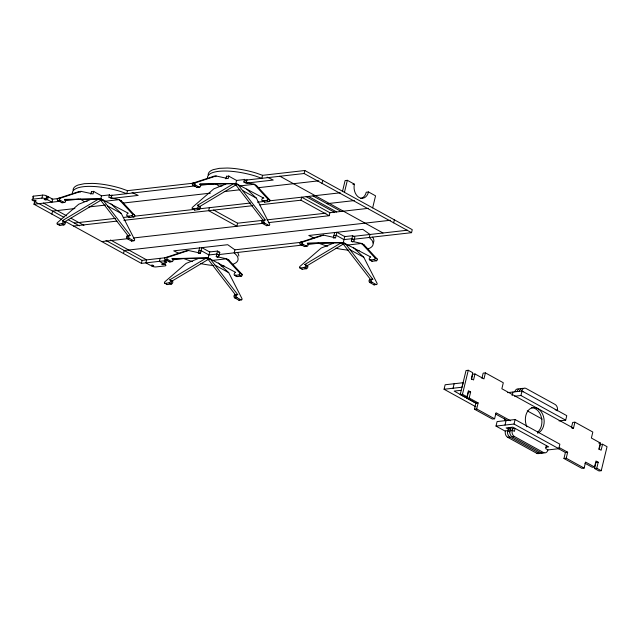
<?xml version="1.0" encoding="UTF-8"?>
<svg xmlns="http://www.w3.org/2000/svg" width="639" height="639" viewBox="0 0 639 639"><rect width="100%" height="100%" fill="white"/><g stroke="black" fill="none" stroke-linecap="round" stroke-linejoin="round"><path stroke-width="0.96" d="M38.468 203.713L33.995 201.253L36.247 200.997L35.121 200.374L32.877 200.638A3.259 1.03 13.6 0 1 32.885 199.144L33.611 196.141L42.621 195.119A3.259 1.03 13.6 0 1 47.11 196.093L46.383 199.096L44.131 199.352L45.249 199.967L47.502 199.711L51.975 202.18L52.702 199.176L48.229 196.708L45.976 196.964M61.424 219.345L33.963 204.224L34.69 201.221M32.885 199.144L41.894 198.122L42.621 195.119M47.502 199.711L48.229 196.708M51.871 214.089L52.598 211.086L74.907 208.546M90.826 194.224L91.489 191.484M93.741 191.229L93.078 193.968L81.065 191.357L78.813 191.612L57.462 198.625A1.054 0.759 83.5 0 0 57.734 200.422L61.791 202.659L64.044 202.403A1.629 1.166 83.5 0 0 65.529 201.517A1.629 1.166 83.5 0 0 64.771 199.4L100.786 198.809L128.263 213.21A1.629 1.006 -61.2 0 0 126.77 214.84A1.629 1.006 -61.2 0 0 127.536 216.214L129.773 217.444L133.855 216.98A1.054 0.655 -61.2 0 0 134.837 215.455L121.394 200.87L119.158 199.64L108.79 197.387L109.453 194.647M64.459 199.624L98.534 199.064L100.786 198.809L101.513 195.806L109.389 194.911L111.625 196.141M111.026 198.617L111.913 194.967M195.326 182.962L127.488 190.67L126.762 193.673L120.42 191.42A39.075 12.333 13.6 0 0 72.359 193.194M123.495 253.531L124.222 250.528L390.461 220.255M64.898 221.262L141.395 263.388L142.122 260.385L165.996 257.669M160.133 258.34L159.407 261.343L163.88 263.803L164.606 260.8M110.483 239.968L146.627 259.873L145.9 262.877L150.373 265.345L152.625 265.081L153.743 265.704L151.499 265.96A3.259 1.03 13.6 0 0 155.988 266.934L164.99 265.912A3.259 1.03 13.6 0 0 165.006 264.418L165.733 261.415L164.231 261.591M198.473 252.469L199.584 247.9M209.384 207.683L208.657 210.686L236.853 226.214L237.58 223.211L263.108 220.311L235.839 184.935L233.602 183.705L199.528 184.264M198.258 253.387L200.51 253.132L201.836 247.644L209.664 251.958L217.548 251.063L219.784 252.301L218.682 256.862M225.894 178.864L226.557 176.124M171.883 258.779L208.21 257.964L209.768 251.534M228.81 175.869L228.147 178.608L216.142 175.997L213.889 176.252L192.531 183.265A1.054 0.759 83.5 0 0 192.802 185.062L196.868 187.299L199.12 187.043A1.629 1.166 83.5 0 0 200.598 186.157A1.629 1.166 83.5 0 0 199.847 184.04L235.855 183.449L263.851 198.186M217.715 257.365L216.222 256.551L217.548 251.063M225.855 184.08L213.777 188.88L192.323 207.435A1.054 0.655 -61.2 0 0 192.595 208.817L196.684 208.346A1.629 1.006 -61.2 0 0 198.17 206.716A1.629 1.006 -61.2 0 0 197.411 205.343L233.602 183.705L235.855 183.449L236.582 180.446L244.465 179.551L246.702 180.781M246.981 179.607L246.103 183.257L243.858 182.027L244.521 179.287M178.944 253.332L173.696 250.847L227.724 244.705L234.92 249.833L234.193 252.836L236.805 255.512A39.075 12.333 13.6 0 1 232.916 264.266M353.016 239.329L411.54 232.676L412.267 229.673L304.843 170.509L262.565 175.318L261.838 178.321L255.496 176.068A39.075 12.333 13.6 0 0 207.435 177.834M245.584 180.166L304.116 173.512L304.843 170.509M259.714 204.879L300.953 200.191L301.68 197.187L329.884 212.715L368.471 208.33M322.016 183.369L322.743 180.366M268.276 222.644L329.157 215.718L329.884 212.715M342.432 191.66L345.108 180.565L347.36 180.31L354.413 184.192A10.256 7.364 83.5 0 0 359.174 197.531A10.256 7.364 83.5 0 0 368.511 191.956L375.556 195.838L372.657 207.851M334.652 232.548L333.326 238.027L335.579 237.772L336.905 232.292L344.74 236.606L352.616 235.711L354.861 236.941L353.75 241.51M344.453 192.323L347.36 180.31M307.926 243.411L343.287 242.612L344.844 236.174M352.784 242.013L351.29 241.191L352.616 235.711M393.64 222.811L394.367 219.808M444.057 389.263L445.143 384.758L463.155 382.713L462.069 387.218L444.057 389.263L475.919 406.811M453.059 388.24L454.153 383.735M470.639 391.987L468.387 392.242L466.933 398.249L469.186 397.993L470.639 391.987L468.403 390.748L466.949 396.755L464.697 397.011L460.224 394.551L466.031 370.524L468.283 370.261L472.764 372.729L471.31 378.735L473.547 379.965L475.001 373.959L483.955 378.895L485.408 372.888L503.308 382.745L501.855 388.752L573.479 428.194L574.932 422.187L592.832 432.044L591.387 438.05L600.333 442.987L598.879 448.993L601.123 450.223L602.577 444.217L607.05 446.677L601.235 470.711L598.983 470.967L594.51 468.499L595.963 462.492L598.216 462.237L596.762 468.243L594.51 468.499M460.224 394.551L462.468 394.295L468.283 370.261M471.502 379.366L472.748 374.214L475.001 373.959M474.434 409.184L475.887 403.177L478.14 402.921L476.686 408.928L474.434 409.184L492.342 419.04L494.594 418.785L496.048 412.778L510.537 420.766M481.91 378.288L483.156 373.144L485.408 372.888M505.473 431.301L496 426.085L497.094 421.58L515.098 419.535L559.876 444.193L558.79 448.698L547.415 449.992M505.01 425.063L506.096 420.558M512.127 395.629L512.997 392.026M507.797 431.397L508.34 429.144L510.593 428.889L509.866 431.892L507.63 430.662L505.377 430.918A4.888 3.507 83.5 0 0 507.646 437.268L536.744 453.291A4.888 3.507 83.5 0 0 539.436 453.283M512.302 430.886L512.845 428.633L515.098 428.378L514.371 431.381L512.135 430.151L509.882 430.406A4.888 3.507 83.5 0 0 512.151 436.756L541.241 452.779A4.888 3.507 83.5 0 0 543.941 452.771M496 426.085L514.012 424.04L515.098 419.535M514.611 396.228L520.913 395.509L522.007 391.004L566.785 415.662L565.691 420.166L559.053 420.917M546.433 445.631L545.706 448.634L547.942 449.872A4.888 3.507 83.5 0 1 543.493 452.524L541.241 452.779M563.957 458.482L565.411 452.476L567.664 452.22L566.21 458.227L563.957 458.482L581.865 468.339L584.118 468.083L585.572 462.077L594.526 467.013L595.979 461.007L598.216 462.237M571.434 427.587L572.68 422.443L574.932 422.187M599.078 449.616L600.325 444.472L602.577 444.217M216.142 175.997L194.783 183.01A1.054 0.759 83.5 0 0 195.055 184.807L199.12 187.043M90.778 199.432L78.701 204.24L57.246 222.787A1.054 0.655 -61.2 0 0 57.526 224.177L61.608 223.706A1.629 1.006 -61.2 0 0 63.093 222.076A1.629 1.006 -61.2 0 0 62.334 220.703L98.534 199.064L100.77 200.295L128.064 235.751L129.565 235.575M62.334 220.703L64.571 221.933L100.77 200.295L103.023 200.039L130.316 235.487A1.629 1.166 83.5 0 0 128.83 236.374A1.629 1.166 83.5 0 0 129.589 238.491L133.647 240.735A1.054 0.759 83.5 0 0 134.621 239.625L121.282 213.498L110.978 203.825M197.411 205.343L199.648 206.581L235.839 184.935L238.091 184.679L265.385 220.136A1.629 1.166 83.5 0 0 263.907 221.022A1.629 1.166 83.5 0 0 264.658 223.139L268.715 225.375A1.054 0.759 83.5 0 0 269.698 224.265L256.359 198.146L246.742 189.112M198.21 258.595L186.133 263.396L164.678 281.951A1.054 0.655 -61.2 0 0 164.958 283.333L169.039 282.869A1.629 1.006 -61.2 0 0 170.525 281.24A1.629 1.006 -61.2 0 0 169.766 279.866L205.966 258.228L208.202 259.458L235.495 294.906L237.748 294.651L210.455 259.202L208.21 257.964L172.203 258.555A1.629 1.166 83.5 0 1 172.961 260.68A1.629 1.166 83.5 0 1 171.476 261.559L169.223 261.814L165.166 259.586A1.054 0.759 83.5 0 1 164.886 257.781L186.245 250.768L188.497 250.512L200.51 253.132M169.766 279.866L172.003 281.096L208.202 259.458L210.455 259.202M333.286 243.235L321.209 248.044L299.747 266.591A1.054 0.655 -61.2 0 0 300.026 267.973L304.116 267.509A1.629 1.006 -61.2 0 0 305.602 265.88A1.629 1.006 -61.2 0 0 304.835 264.506L341.034 242.868L343.271 244.098L370.564 279.547L372.817 279.291L345.523 243.842L343.287 242.612L307.271 243.203A1.629 1.166 83.5 0 1 308.03 245.32A1.629 1.166 83.5 0 1 306.552 246.207L304.3 246.462L300.234 244.226A1.054 0.759 83.5 0 1 299.963 242.429L321.321 235.416L323.566 235.152L335.579 237.772M304.835 264.506L307.079 265.736L343.271 244.098L345.523 243.842M64.044 202.403L59.986 200.167A1.054 0.759 83.5 0 1 59.707 198.37L81.065 191.357M171.476 261.559L167.418 259.33A1.054 0.759 83.5 0 1 167.138 257.525L188.497 250.512M306.552 246.207L302.487 243.97A1.054 0.759 83.5 0 1 302.215 242.173L323.566 235.152M195.063 182.818L192.882 183.058M91.425 191.748L93.677 191.492L101.513 195.806M226.502 176.388L228.746 176.132L236.582 180.446M57.806 198.417L60.058 198.154M51.783 199.28L57.598 198.617M57.734 200.422L59.986 200.167M192.802 185.062L195.055 184.807M33.963 204.224L60.713 201.189M64.595 200.742L79.108 199.096M110.507 195.526L195.582 185.853M200.502 185.294L214.185 183.736M87.112 201.213L84.164 201.549L80.394 199.088M111.673 198.417L138.2 195.406L132.073 192.507M222.188 185.853L219.241 186.189L215.471 183.728M246.75 183.066L273.268 180.046L267.15 177.147M105.363 201.205L119.158 199.64L132.6 214.225A1.054 0.655 -61.2 0 1 131.618 215.75L127.536 216.214M240.432 185.853L254.234 184.28L256.471 185.518L269.906 200.095A1.054 0.655 -61.2 0 1 268.931 201.62L264.842 202.084L262.605 200.854A1.629 1.006 -61.2 0 1 261.846 199.48A1.629 1.006 -61.2 0 1 263.332 197.85M88.749 206.972L105.563 205.063M123.367 203.034L210.399 193.146M224.249 191.564L240.072 189.767M257.876 187.746L318.845 180.813M352.912 184.367L354.413 184.192M262.605 200.854L266.687 200.39L268.931 201.62M74.308 223.043L115.411 218.37M123.327 217.468L128.271 216.909M134.206 216.23L194.544 209.368M199.488 208.809L250.624 202.994M257.493 202.212L264.37 201.429M269.283 200.87L340.275 192.802M57.526 224.177L59.762 225.407L63.844 224.936A1.629 1.006 -61.2 0 0 65.338 223.307A1.629 1.006 -61.2 0 0 64.571 221.933M192.595 208.817L194.839 210.047L198.921 209.584A1.629 1.006 -61.2 0 0 200.406 207.955A1.629 1.006 -61.2 0 0 199.648 206.581M368.511 191.956L366.259 192.211A10.256 7.364 83.5 0 1 360.755 198.465M73.581 226.046L116.961 221.11M123.862 220.327L252.844 205.662M327.04 203.673L354.373 200.566M267.038 219.864L325.954 213.162M101.777 241.574L129.589 238.491M133.327 237.988L264.658 223.139M128.064 235.751A1.629 1.166 83.5 0 0 126.578 236.63A1.629 1.166 83.5 0 0 127.337 238.754L131.394 240.991L133.647 240.735M263.132 220.391A1.629 1.166 83.5 0 0 261.655 221.278A1.629 1.166 83.5 0 0 262.405 223.394L266.471 225.631L268.715 225.375M198.857 250.903L201.109 250.648L208.937 254.961L216.821 254.066L219.057 255.304M333.925 235.551L336.178 235.296L344.014 239.609L351.889 238.714L354.134 239.944M165.237 257.573L167.49 257.317M300.314 242.213L302.567 241.957M234.92 249.833L301.776 242.229M353.734 236.326L407.394 230.224M218.658 252.429L219.784 252.301M165.166 259.586L167.418 259.33M300.234 244.226L302.487 243.97M141.395 263.388L167.945 260.369M172.857 259.809L183.673 258.579L190.015 260.832A39.075 12.333 13.6 0 0 192.651 261.607M217.939 254.681L303.014 245.009M307.934 244.449L318.749 243.227L325.091 245.48A39.075 12.333 13.6 0 0 327.727 246.255M163.88 263.803L161.635 264.059L162.753 264.674L165.006 264.418M212.795 260.369L226.589 258.803L228.826 260.033L242.269 274.618A1.054 0.655 -61.2 0 1 241.286 276.144L237.205 276.607L234.968 275.369A1.629 1.006 -61.2 0 1 234.201 273.995A1.629 1.006 -61.2 0 1 235.687 272.366L208.21 257.964M347.864 245.009L361.666 243.443L363.903 244.673L377.337 259.258A1.054 0.655 -61.2 0 1 376.355 260.784L372.273 261.247L370.037 260.017A1.629 1.006 -61.2 0 1 369.278 258.643A1.629 1.006 -61.2 0 1 370.764 257.014L343.287 242.612M234.968 275.369L239.05 274.914L241.286 276.144M370.037 260.017L374.119 259.554L376.355 260.784M164.958 283.333L167.194 284.571L171.276 284.099A1.629 1.006 -61.2 0 0 172.77 282.47A1.629 1.006 -61.2 0 0 172.003 281.096M300.026 267.973L302.263 269.211L306.353 268.739A1.629 1.006 -61.2 0 0 307.838 267.11A1.629 1.006 -61.2 0 0 307.079 265.736M235.495 294.906A1.629 1.166 83.5 0 0 234.01 295.793A1.629 1.166 83.5 0 0 234.769 297.91L237.021 297.654L241.079 299.891A1.054 0.759 83.5 0 0 242.053 298.78L228.714 272.661L218.41 262.988M370.564 279.547A1.629 1.166 83.5 0 0 369.086 280.433A1.629 1.166 83.5 0 0 369.837 282.55L372.09 282.294L376.147 284.539A1.054 0.759 83.5 0 0 377.13 283.42L363.791 257.301L353.487 247.628M234.769 297.91L238.826 300.146L241.079 299.891M369.837 282.55L373.895 284.794L376.147 284.539M460.911 390.325L454.161 391.092L475.999 403.113M507.598 392.642L522.007 391.004M571.977 428.362L573.479 428.194M507.646 437.268L509.898 437.012L538.996 453.035A4.888 3.507 83.5 0 0 542.08 452.739M512.151 436.756L514.403 436.501L543.493 452.524M545.778 447.196L548.669 446.869L512.861 427.148L506.104 427.914L508.724 429.352M598.831 443.154L600.333 442.987M536.744 453.291L538.996 453.035M594.526 467.013L592.273 467.269L584.949 463.235M243.858 182.027L254.234 184.28L267.669 198.865A1.054 0.655 -61.2 0 1 266.687 200.39M213.889 176.252L215.734 176.652M351.29 241.191L361.666 243.443L375.101 258.028A1.054 0.655 -61.2 0 1 374.119 259.554M362.017 244.266L363.903 244.673M119.509 200.462L121.394 200.87M78.813 191.612L80.658 192.012M216.222 256.551L226.589 258.803L240.032 273.38A1.054 0.655 -61.2 0 1 239.05 274.914M226.941 259.626L228.826 260.033M262.565 175.318L256.223 173.065A39.075 12.333 13.6 0 0 227.308 168.033L219.401 168.329L213.322 169.623A39.075 12.333 13.6 0 0 208.162 174.83M127.488 190.67L121.146 188.417A39.075 12.333 13.6 0 0 92.232 183.393L84.324 183.689L78.246 184.983A39.075 12.333 13.6 0 0 73.086 190.19M314.013 237.972L308.765 235.487L362.792 229.345L369.997 234.473L369.27 237.476L371.882 240.16A39.075 12.333 13.6 0 1 367.992 248.914M304.116 173.512L411.54 232.676M279.834 176.18L383.001 232.995M312.942 195.909L341.138 211.437M308.437 196.421L336.633 211.948M306.185 196.676L334.381 212.204M300.953 200.191L329.157 215.718M245.64 182.027L247.381 182.986M267.493 198.537L269.73 199.775M374.925 257.701L377.162 258.931M235.855 183.449L238.091 184.679M242.644 190.59L256.359 198.146M350.076 249.753L363.791 257.301M213.658 210.031L237.58 223.211M196.684 208.346L198.921 209.584M304.116 267.509L306.353 268.739M523.069 391.923L521.576 391.1A4.888 3.507 83.5 0 1 526.025 388.448L555.123 404.471A4.888 3.507 83.5 0 1 557.392 410.821L555.147 409.591M520.913 395.509L565.691 420.166M527.271 410.845L542.12 419.024M110.563 197.387L112.304 198.346M462.468 394.295L466.949 396.755M469.186 397.993L478.14 402.921M559.141 447.524L567.664 452.22M596.762 468.243L601.235 470.711M132.417 213.897L134.701 215.175M239.849 273.061L242.085 274.291M514.012 424.04L558.79 448.698M466.933 398.249L475.887 403.177M495.497 413.976L507.438 420.55M557.743 448.251L565.411 452.476M131.618 215.75L133.855 216.98M100.786 198.809L103.023 200.039M510.609 427.403L512.845 428.633M476.686 408.928L494.594 418.785M566.21 458.227L584.118 468.083M107.568 205.95L121.282 213.498M215 265.113L228.714 272.661M508.356 427.659L510.593 428.889M43.46 203.058L66.656 215.83M70.993 218.226L83.941 225.351M38.955 203.569L63.892 217.3M68.229 219.696L79.436 225.863M105.978 240.48L142.122 260.385M61.608 223.706L63.844 224.936M169.039 282.869L171.276 284.099M526.919 426.828A13.028 9.353 83.5 0 1 530.338 408.593A13.028 9.353 83.5 0 1 543.462 416.444A13.028 9.353 83.5 0 1 537.495 433.162M514.403 436.501A4.888 3.507 83.5 0 1 512.135 430.151M519.331 391.364A4.888 3.507 83.5 0 1 523.772 388.704M531.504 407.762A13.028 9.353 83.5 0 1 541.401 417.427A13.028 9.353 83.5 0 1 537.511 432.228M509.898 437.012A4.888 3.507 83.5 0 1 507.63 430.662M517.079 391.619A4.888 3.507 83.5 0 1 521.073 388.76M514.826 391.875A4.888 3.507 83.5 0 1 518.365 388.887M505.137 420.781A4.888 3.507 83.5 0 1 504.77 418.92M165.733 261.415A3.259 1.03 13.6 0 1 166.404 262.717M32.916 197.139A3.259 1.03 13.6 0 1 33.611 196.141M41.894 198.122A3.259 1.03 13.6 0 1 46.383 199.096M129.773 217.444A1.629 1.006 -61.2 0 1 128.982 216.805M128.655 216.829A1.629 1.006 -61.2 0 1 127.856 216.19M59.762 225.407A1.054 0.655 -61.2 0 1 59.267 224.521M63.453 221.318A1.629 1.006 -61.2 0 1 64.219 222.691A1.629 1.006 -61.2 0 1 62.726 224.321M63.141 202.14A1.629 1.166 83.5 0 1 61.791 202.659M64.068 202.315A1.629 1.166 83.5 0 1 62.918 202.531M132.353 240.416A1.054 0.759 83.5 0 1 131.394 240.991M128.463 238.619A1.629 1.166 83.5 0 1 127.704 236.502A1.629 1.166 83.5 0 1 129.19 235.615M264.842 202.084A1.629 1.006 -61.2 0 1 264.027 201.093M263.723 201.469A1.629 1.006 -61.2 0 1 262.909 200.478M194.839 210.047A1.054 0.655 -61.2 0 1 194.344 209.161M198.529 205.966A1.629 1.006 -61.2 0 1 199.288 207.34A1.629 1.006 -61.2 0 1 197.802 208.969M198.218 186.78A1.629 1.166 83.5 0 1 196.868 187.299M199.144 186.955A1.629 1.166 83.5 0 1 197.994 187.171M267.429 225.056A1.054 0.759 83.5 0 1 266.471 225.631M263.532 223.267A1.629 1.166 83.5 0 1 262.781 221.15A1.629 1.166 83.5 0 1 264.258 220.263M372.273 261.247A1.629 1.006 -61.2 0 1 371.459 260.257M371.155 260.632A1.629 1.006 -61.2 0 1 370.34 259.642M302.263 269.211A1.054 0.655 -61.2 0 1 301.752 268.795M305.961 265.121A1.629 1.006 -61.2 0 1 306.72 266.495A1.629 1.006 -61.2 0 1 305.234 268.124M305.45 246.247A1.629 1.166 83.5 0 1 304.3 246.462M306.776 245.815A1.629 1.166 83.5 0 1 305.426 246.334M372.09 282.294A1.629 1.166 83.5 0 1 371.339 280.178A1.629 1.166 83.5 0 1 372.817 279.291M374.646 284.651A1.054 0.759 83.5 0 1 373.895 284.794M370.963 282.422A1.629 1.166 83.5 0 1 370.213 280.305A1.629 1.166 83.5 0 1 371.69 279.419M237.205 276.607A1.629 1.006 -61.2 0 1 236.382 275.617M236.087 275.992A1.629 1.006 -61.2 0 1 235.264 275.002M167.194 284.571A1.054 0.655 -61.2 0 1 166.683 284.155M170.885 280.481A1.629 1.006 -61.2 0 1 171.643 281.855A1.629 1.006 -61.2 0 1 170.158 283.484M170.373 261.599A1.629 1.166 83.5 0 1 169.223 261.814M171.244 261.686A1.629 1.166 83.5 0 1 170.349 261.686M171.699 261.175A1.629 1.166 83.5 0 1 171.5 261.471M237.021 297.654A1.629 1.166 83.5 0 1 236.262 295.537A1.629 1.166 83.5 0 1 237.748 294.651M239.569 300.01A1.054 0.759 83.5 0 1 238.826 300.146M235.895 297.782A1.629 1.166 83.5 0 1 235.136 295.665A1.629 1.166 83.5 0 1 236.622 294.779M372.609 237.157A39.075 12.333 13.6 0 1 373.12 243.012M359.142 250.44A39.075 12.333 13.6 0 1 356.115 250.528M348.598 250.184A39.075 12.333 13.6 0 1 335.842 248.244M237.532 252.509A39.075 12.333 13.6 0 1 238.802 256.063M224.065 265.8A39.075 12.333 13.6 0 1 221.046 265.888M213.522 265.536A39.075 12.333 13.6 0 1 200.766 263.603"/></g></svg>
